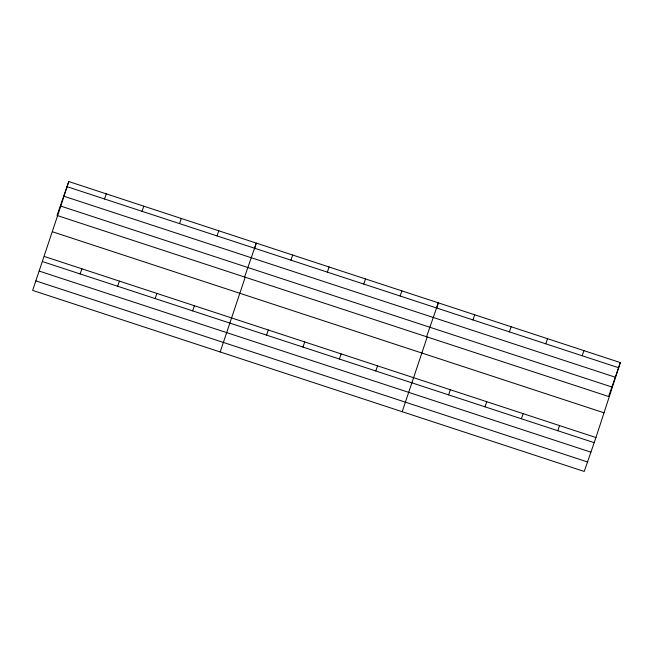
<?xml version="1.0" encoding="UTF-8"?>
<svg xmlns="http://www.w3.org/2000/svg" width="653" height="653" viewBox="0 0 653 653"><rect width="100%" height="100%" fill="white"/><g stroke="black" fill="none" stroke-linecap="round" stroke-linejoin="round"><path stroke-width="0.98" d="M620.35 362.595L608.604 396.502L57.04 215.457L68.777 181.55L620.35 362.595L595.96 437.543L584.223 471.45L32.65 290.405L60.427 207.23M60.729 206.283L68.777 181.55M245.193 277.272L220.183 351.967M254.458 248.809L256.311 243.104L244.573 277.011M427.217 337.021L402.199 411.708M436.473 308.559L438.334 302.845L426.589 336.76M104.513 198.985L106.284 193.859M80.123 273.934L81.903 268.807M142.019 211.294L143.791 206.168M117.63 286.243L119.409 281.125M179.526 223.604L181.297 218.477M155.136 298.552L156.916 293.434M217.033 235.913L218.804 230.795M192.643 310.869L194.423 305.743M290.944 260.172L292.715 255.054M266.555 335.128L268.334 330.002M327.349 272.121L329.12 267.004M302.959 347.078L304.731 341.952M363.754 284.071L365.525 278.945M339.364 359.019L341.135 353.902M400.15 296.021L401.93 290.895M375.769 370.969L377.54 365.851M472.96 319.921L474.739 314.795M448.578 394.869L450.35 389.751M509.364 331.871L511.136 326.745M484.975 406.819L486.754 401.693M545.769 343.813L547.54 338.695M521.38 418.769L523.159 413.643M582.174 355.763L583.945 350.645M557.784 430.719L559.564 425.593M67.006 186.668L618.579 367.712M63.716 196.169L615.289 377.214M60.329 205.956L611.894 387M52.436 231.766L604.009 412.81M44.396 256.498L595.96 437.543M42.616 261.624L594.189 442.669M39.327 271.126L590.9 452.162M35.939 280.912L587.512 461.949"/></g></svg>
